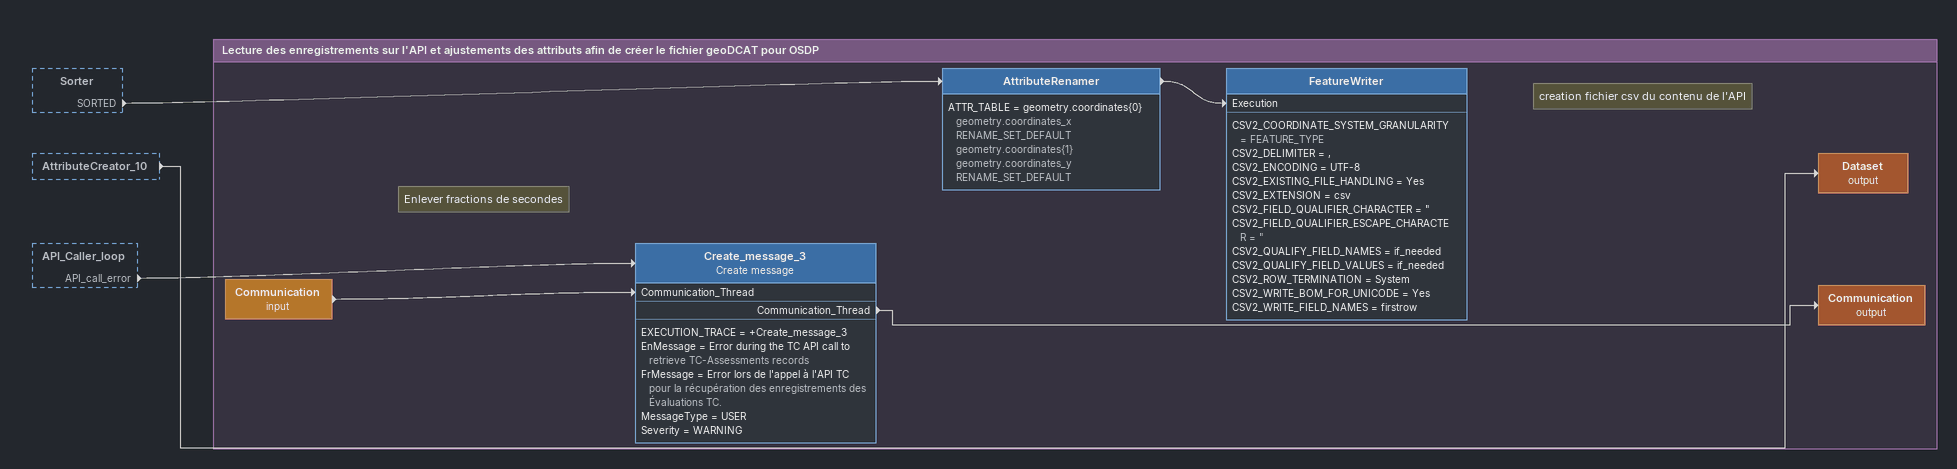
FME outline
Sorter [outside]
    SORTED -> AttributeRenamer
AttributeCreator_10 [outside]
    -> Dataset (output)
API_Caller_loop [outside]
    API_call_error -> Create_message_3

Bookmark: Lecture des enregistrements sur l'API et ajustements des attributs afin de créer le fichier geoDCAT pour OSDP
AttributeRenamer
    ATTR_TABLE = geometry.coordinates{0} geometry.coordinates_x RENAME_SET_DEFAULT  geometry.coordinates{1} geometry.coordinates_y RENAME_SET_DEFAULT
    -> FeatureWriter [Execution]
Note: creation fichier csv du contenu de l'API
FeatureWriter
    CSV2_COORDINATE_SYSTEM_GRANULARITY = FEATURE_TYPE
    CSV2_DELIMITER = ,
    CSV2_ENCODING = UTF-8
    CSV2_EXISTING_FILE_HANDLING = Yes
    CSV2_EXTENSION = csv
    CSV2_FIELD_QUALIFIER_CHARACTER = "
    CSV2_FIELD_QUALIFIER_ESCAPE_CHARACTER = "
    CSV2_QUALIFY_FIELD_NAMES = if_needed
    CSV2_QUALIFY_FIELD_VALUES = if_needed
    CSV2_ROW_TERMINATION = System
    CSV2_WRITE_BOM_FOR_UNICODE = Yes
    CSV2_WRITE_FIELD_NAMES = firstrow
Dataset (output)
Note: Enlever fractions de secondes
Communication (input)
    -> Create_message_3 [Communication_Thread]
Create_message_3: Create message
    EXECUTION_TRACE = +Create_message_3
    EnMessage = Error during the TC API call to retrieve TC-Assessments records
    FrMessage = Error lors de l'appel à l'API TC pour la récupération des enregistrements des Évaluations TC.
    MessageType = USER
    Severity = WARNING
    Communication_Thread -> Communication (output)
Communication (output)
